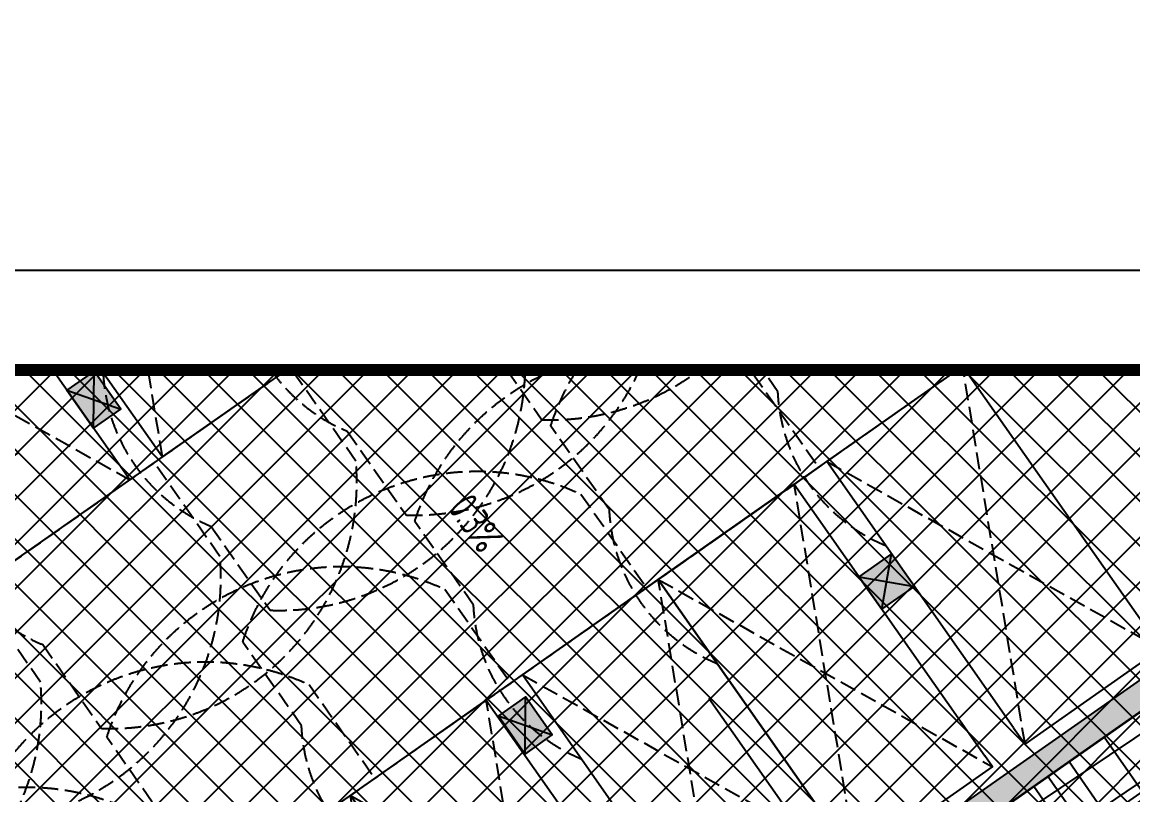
# Model space of a CAD drawing. Header units: millimetres. Extents: x 12325263 to 13848842, y -1463133 to 573208.
# Drawn here: x 12542347 to 12559070, y -1040358 to -1028718 of the extents above; entities that cross this region are included whole.
import ezdxf
from ezdxf.enums import TextEntityAlignment as Align
from ezdxf.xclip import XClip

# ---------------------------------------------------------------- set-up
doc = ezdxf.new("R2010")
doc.units = ezdxf.units.MM
doc.header["$LTSCALE"] = 1000
doc.header["$XCLIPFRAME"] = 0
doc.linetypes.add('-2F平面$0$DASH', pattern=[0.35, 0.25, -0.1])
doc.linetypes.add('DASH', pattern=[0.35, 0.25, -0.1])
doc.layers.add('-2F平面$0$A-轨迹线', color=8, linetype='Continuous', plot=False)
doc.layers.add('地下室柱网$0$9', color=8, linetype='Continuous', plot=False)
for name, color, linetype in [('-2F平面$0$DIM-OTHER', 3, 'Continuous'), ('-2F平面$0$PARTS-CAR-机械车位', 9, 'Continuous'), ('-2F平面$0$ROOF-WATER', 3, 'Continuous'), ('-2F平面$0$WALL-SHATCH', 8, 'Continuous'), ('-3F平面$0$PARTS-CAR商业', 160, 'Continuous'), ('08#9#1$0$围墙', 34, 'Continuous'), ('A-WALL-PATT', 8, 'Continuous'), ('DIM-PUB-4', 3, 'Continuous'), ('JZ-降板', 1, 'Continuous'), ('PUB_HATCH', 8, 'Continuous'), ('ROAD-LINE', 20, 'Continuous'), ('TITLIN1', 7, 'Continuous'), ('WALL', 5, 'Continuous'), ('人防墙', 6, 'Continuous'), ('地下室柱网$0$0q-柱0', 8, 'Continuous'), ('地下室柱网$0$0q-柱填充', 8, 'Continuous')]:
    doc.layers.add(name, color=color, linetype=linetype)
doc.styles.add('-2F平面$0$hztxt', font='gbenor.shx', dxfattribs={"width": 0.7, "bigfont": 'gbcbig.shx'})
doc.styles.add('ACHT', font='simhei.ttf')
doc.styles.add('TITXC', font='simhei.ttf')
doc.styles.add('TITXV', font='', dxfattribs={"width": 0.7})
doc.styles.add('YQ_DIM', font='SUPEROS.SHX', dxfattribs={"width": 0.8, "bigfont": 'HZDX.SHX'})
doc.styles.get('TITXV').set_extended_font_data('SimSun')
doc.dimstyles.new('yq150', dxfattribs={"dimscale": 150, "dimtxt": 3, "dimasz": 1, "dimexe": 1.5, "dimexo": 2, "dimgap": 0.5, "dimtad": 1, "dimdec": 0, "dimdsep": 46, "dimtxsty": 'YQ_DIM', "dimblk": 'adgshgYQTICK', "dimcen": 0, "dimclrd": 256, "dimclre": 256, "dimclrt": 7, "dimadec": 1, "dimazin": 2, "dimtfac": 1, "dimtdec": 0, "dimtix": 1, "dimtmove": 2, "dimatfit": 2, "dimfxl": 1, "dimtolj": 1, "dimtzin": 0, "dimarcsym": 0})

# ---------------------------------------------------------------- blocks, each defined once
blk = doc.blocks.new('横向图框_A0')
at = {"layer": 'TITLIN1'}
blk.add_lwpolyline([(0, 2.273736754432321e-13), (1189, 0), (1189, 841), (4.547473508864641e-13, 841.0000000000002)], close=True, dxfattribs=at)
at = {"layer": 'TITLIN1', "const_width": 1.2}
blk.add_lwpolyline([(25, 10.00000000000023), (1179, 10), (1179, 831), (25.00000000000045, 831.0000000000002)], close=True, dxfattribs=at)
blk.add_lwpolyline([(25, 10.00000000000023), (1179, 10), (1179, 831), (25.00000000000045, 831.0000000000002)], close=True, dxfattribs=at)
at = {"style": 'TITXV', "width": 0.8}
for tag, p in [('智能化', (9.375000000000455, 781.0000000000002)), ('暖通', (3.125000000000455, 781.0000000000002)), ('给排水', (15.62500000000045, 705.0000000000002)), ('建筑', (3.125000000000455, 705.0000000000002)), ('结构', (9.375000000000455, 705.0000000000002)), ('电气', (21.87500000000045, 705.0000000000002))]:
    blk.add_attdef(tag, text='', height=2.5, rotation=90, dxfattribs=at).set_placement(p, align=Align.MIDDLE_CENTER)
for tag, height, style, p in [('总工程师', 3, 'ACHT', (1143.108554763832, 210.3041968698305)), ('审定', 3, 'ACHT', (1143.108554763832, 202.3041968682753)), ('审核', 3, 'ACHT', (1143.108554763832, 194.3041968667198)), ('设计总负责人1', 3, 'ACHT', (1143.108554763832, 186.3041968651646)), ('设计总负责人2', 3, 'ACHT', (1143.108554763832, 178.3041968636001)), ('设计总负责人3', 3, 'ACHT', (1143.108554763832, 170.3041968620446)), ('专业负责人1', 3, 'ACHT', (1143.108554763832, 162.3041968558141)), ('专业负责人2', 3, 'ACHT', (1143.108554763832, 154.304196852685)), ('专业负责人3', 3, 'ACHT', (1143.108554763832, 146.3041968495743)), ('校核1', 3, 'ACHT', (1143.108554763832, 138.3041968604894)), ('校核2', 3, 'ACHT', (1143.108554763832, 130.3041968589341)), ('设计1', 3, 'ACHT', (1143.108554763832, 122.3041968573787)), ('设计2', 3, 'ACHT', (1143.108554763832, 114.3041968558048)), ('工程编号', 3, 'TITXC', (1142.308415538108, 74.79332358701504)), ('专业', 3, 'TITXC', (1170.432957775367, 74.79332358701504)), ('设计阶段', 3, 'TITXC', (1155.544107377413, 67.77587566972215)), ('图号', 5, 'TITXC', (1140.343351562507, 32.74615367968363)), ('出图日期', 3, 'ACHT', (1144.346033357375, 24.29332357717794))]:
    blk.add_attdef(tag, text='', height=height, dxfattribs=dict(style=style)).set_placement(p, align=Align.MIDDLE_CENTER)
at = {"style": 'TITXC', "flags": 1}
for tag, height, p in [('建设单位', 3, (1149.822381598118, 102.2933235923701)), ('工程名称', 3, (1149.822381598118, 86.29332358925603)), ('图纸名称', 5, (1149.822381604463, 51.04332358238753))]:
    blk.add_attdef(tag, text='', height=height, dxfattribs=at).set_placement(p, align=Align.MIDDLE_CENTER)
at = {"style": 'ACHT', "width": 0.8}
for tag, p in [('版本号', (1172.76297090092, 32.79332357883686)), ('序号', (1172.762970907206, 24.29332357717794))]:
    blk.add_attdef(tag, text='', height=3, dxfattribs=at).set_placement(p, align=Align.MIDDLE_CENTER)
blk = doc.blocks.new('*U20')
blk.add_blockref('横向图框_A0', (0, 0))
blk = doc.blocks.new('A$C15443CC7')
at = {"xscale": 150, "yscale": 150, "zscale": 150}
blk.add_blockref('*U20', (2.235174179077148e-08, -1.769512891769409e-08), dxfattribs=at)
blk = doc.blocks.new('asdgafgf20230228-rf2')
at = {"layer": 'PUB_HATCH'}
blk.add_hatch(color=256, dxfattribs=at).paths.add_polyline_path([(-7683.509828091276, 83365.8009478415), (-7975.595553809568, 83478.52833959513), (-24473.22306359903, 71909.05570535014), (-23834.18720723913, 71868.64316059068), (-7645.017180182625, 83221.80042444746)])
at = {"layer": '人防墙'}
for p, q in [((-7975.595553809568, 83478.52833959513), (-24473.22306359903, 71909.05570535014)), ((-7645.017180182625, 83221.80042444746), (-23834.18720723913, 71868.64316059068))]:
    blk.add_line(p, q, dxfattribs=at)
blk = doc.blocks.new('adgshg13--2F平面$0$A$C7F010FC0')
at = {"layer": '-2F平面$0$WALL-SHATCH'}
h = blk.add_hatch(color=256, dxfattribs=at)
h.dxf.hatch_style = 1
h.paths.add_polyline_path([(-60384.17120504379, -16880.89509773254), (-763.1647881269455, 197.4793643951416), (12587.61850607395, -13153.30393266678), (12587.61850607395, -157996.0197629929), (-162964.8506313562, -188820.4315237999), (-171262.3814957142, -180522.900662899), (-171262.3814957142, -31310.89849328995), (-150707.1909123659, -10755.70791006088), (-131860.0775495768, -7980.895098209381), (-99162.38149428368, -7980.895098209381), (-99162.38149428368, -4980.895097732544), (-76620.42811572552, -4980.895097732544), (-70107.65229141712, -16880.89509773254)], flags=16)
h.paths.add_polyline_path([(-60091.22944009304, -16380.89510011673), (-646.8769880533218, 646.876989364624), (12987.61850607395, -12987.61850786209), (12987.61850607395, -158331.9049158096), (-163100.5840539932, -189250.3835258484), (-171662.3814958334, -180688.5860877037), (-171662.3814958334, -31145.21306848526), (-150777.8961598873, -10260.7277340889), (-131896.6870943308, -7480.895098209381), (-99562.38149428368, -7480.895098209381), (-99562.38149428368, -4580.895097732544), (-76365.55243730545, -4580.895097732544), (-69907.50581622124, -16380.89510774612)])
blk = doc.blocks.new('adgshg13--2F平面$0$P-排水沟')
at = {"layer": '-2F平面$0$DIM-OTHER'}
blk.add_lwpolyline([(126041.7230483294, 79642.97525548935, 0, 150, 0), (126465.9840413332, 79218.70811128616, 0, 0, 0), (127531.2370353937, 78152.17801904678, 0, 0, 0)], format="xyseb", dxfattribs=at)
at = {"layer": '-2F平面$0$ROOF-WATER'}
for p, q in [((108470.1813439131, 73326.97456789017), (120598.7295743227, 85455.5228266716)), ((120898.7295744419, 85331.25875711441), (108717.668721199, 73150.19787549973)), ((96908.98425483704, 61058.67066812515), (121098.7295744419, 85248.41604423523)), ((97121.11628949642, 60846.53863382339), (121398.7295745611, 85124.15197658539))]:
    blk.add_line(p, q, dxfattribs=at)
at = {"layer": '-2F平面$0$DIM-OTHER', "style": '-2F平面$0$hztxt', "width": 0.8}
blk.add_text('0.3%%%', height=450, rotation=314.9995846480731, dxfattribs=at).set_placement((126720.7779294252, 79138.36065196991))
blk = doc.blocks.new('adgshgbj--2F平面$0$报建车道-2')
at = {"layer": 'ROAD-LINE'}
for p, q in [((33450.75259435177, -117564.3587470055), (103549.9999928474, -47465.11119222641)), ((50244.69105446339, -108972.8589205742), (108549.9999927282, -50667.54985237122))]:
    blk.add_line(p, q, dxfattribs=at)
blk = doc.blocks.new('adgshgYQTICK')
blk.add_line((-1, 1.110223024625157e-16), (1, 1.110223024625157e-16))
at = {"const_width": 0.4}
blk.add_lwpolyline([(0.5303300858899105, 0.5303300858899106), (-0.5303300858899106, -0.5303300858899105)], dxfattribs=at)
blk = doc.blocks.new('*D1085')
at = {"layer": 'Defpoints', "color": 0, "transparency": 16777216}
for p in [(481664.5311275722, 149342.8758010815), (484563.6690508128, 146443.7378787992), (483793.2335733815, 145673.3024011133)]:
    blk.add_point(p, dxfattribs=at)
at = {"layer": 'DIM-PUB-4', "lineweight": -2, "transparency": 16777216}
for p, q in [((481452.3990932512, 149130.7437666905), (480734.9966244001, 148413.3412976023)), ((481000.1616673364, 148466.3743062351), (483687.167556186, 145779.3684182737)), ((484351.5370164919, 146231.6058444082), (483634.1345476408, 145514.20337532))]:
    blk.add_line(p, q, dxfattribs=at)
at = {"layer": 'DIM-PUB-4', "lineweight": -2, "transparency": 16777216, "xscale": 150, "yscale": 150, "zscale": 150}
for p, rotation in [((480894.0956501409, 148572.4403233956), 135.0000000094697), ((483793.2335733815, 145673.3024011133), 315.0000000094698)]:
    blk.add_blockref('adgshgYQTICK', p, dxfattribs=dict(at, rotation=rotation))
at = {"layer": 'DIM-PUB-4', "color": 7, "transparency": 16777216, "insert": (482555.7966460604, 147335.0033966471), "char_height": 450, "attachment_point": 5, "rotation": 315.0000000094697, "style": 'YQ_DIM'}
blk.add_mtext('\\A1;4100', dxfattribs=at)
blk = doc.blocks.new('adgshg2qbj-bj-13--2F平面$0$CAR-机械车位')
at = {"layer": '-2F平面$0$A-轨迹线', "color": 251, "linetype": '-2F平面$0$DASH'}
blk.add_lwpolyline([(2499.999999523163, 3642.523668289185, 0.2902472329864041), (2499.999999523163, 6480.476332187653), (2499.999999523163, 8022.202206134796, 0.4504144067848935), (-2948.500000476837, 6924.315240859985), (-2948.500000476837, 5200), (-4.76837158203125e-07, 5200.000000476837)], format="xyb", dxfattribs=at)
at = {"linetype": '-2F平面$0$DASH'}
for p, q in [((2500, 5200), (4.76837158203125e-07, 4.76837158203125e-07)), ((2500, 0), (-4.76837158203125e-07, 5200.000000476837))]:
    blk.add_line(p, q, dxfattribs=at)
for p, q in [((2500, 5200), (-4.76837158203125e-07, 5200.000000476837)), ((-4.76837158203125e-07, 5200.000000476837), (4.76837158203125e-07, 199.9999990463257)), ((2499.999999523163, 299.9999995231628), (2500, 5200))]:
    blk.add_line(p, q)
blk.add_lwpolyline([(2499.999999523163, 299.9999995231628), (2500, 0), (4.76837158203125e-07, 4.76837158203125e-07), (4.76837158203125e-07, 199.9999990463257)])
blk = doc.blocks.new('adgshg2qbj-syc-bj-13-CAR-14')
blk.add_lwpolyline([(-1.430511474609375e-06, -200), (2399.999998569489, -199.9999995231628), (2399.999999046326, -5499.999999761581), (4.76837158203125e-07, -5500.000000476837)], close=True)
blk.add_lwpolyline([(2399.999999046326, -5499.999999761581), (-4.76837158203125e-07, -2850), (2399.999998569489, -199.9999995231628)])
at = {"extrusion": (-0.0004477907749365557, -3.397076456940207e-15, 0.999999899741706), "elevation": -1.074697859522734}
blk.add_lwpolyline([(250.0089585465865, -1300.001920223237), (2150.003242467392, -1299.998074054718), (2150.003041242132, -1199.998075008393), (250.0087563676516, -1200.001920223237)], close=True, dxfattribs=at)
blk = doc.blocks.new('*U494')
at = {"layer": '地下室柱网$0$0q-柱0'}
blk.add_lwpolyline([(-250.0000002384186, -350.0000004768372), (249.9999998807907, -350), (250, 349.9999995231628), (-250, 349.9999990463257)], close=True, dxfattribs=at)
at = {"layer": '地下室柱网$0$0q-柱填充'}
blk.add_solid([(-250, 349.9999990463257), (250, 349.9999995231628), (-250.0000002384186, -350.0000004768372), (249.9999998807907, -350)], dxfattribs=at)
at = {"layer": '地下室柱网$0$9'}
for p, q in [((-250.0000002384186, 349.9999990463257), (249.9999997615814, -350)), ((-250, -350), (250, 350))]:
    blk.add_line(p, q, dxfattribs=at)
blk = doc.blocks.new('*U492')
at = {"layer": '地下室柱网$0$0q-柱0'}
blk.add_lwpolyline([(-300.0000002384186, -300.0000004768372), (299.9999998807907, -300), (300, 299.9999995231628), (-300, 299.9999990463257)], close=True, dxfattribs=at)
at = {"layer": '地下室柱网$0$0q-柱填充'}
blk.add_solid([(-300, 299.9999990463257), (300, 299.9999995231628), (-300.0000002384186, -300.0000004768372), (299.9999998807907, -300)], dxfattribs=at)
at = {"layer": '地下室柱网$0$9'}
for p, q in [((-300.0000002384186, 299.9999990463257), (299.9999997615814, -300)), ((-300, -300), (300, 300))]:
    blk.add_line(p, q, dxfattribs=at)
blk = doc.blocks.new('A$C2A3E77E8')
at = {"layer": 'JZ-降板'}
h = blk.add_hatch(dxfattribs=at)
h.set_pattern_fill('ANSI37', color=250, scale=200.0000000000004, angle=-2.385416011097638e-14)
h.set_pattern_definition([(45, (-711597771.7635726, -2542144370.748991), (-449.0128060534587, 449.0128060534586), []), (135, (-711597771.7635726, -2542144370.748991), (-449.0128060534586, -449.0128060534587), [])])
h.paths.add_polyline_path([(507346.1090508588, 125011.6274671485), (494360.5112253148, 137997.2252650212), (505796.7316987477, 149433.4456205303), (506302.8855625391, 149460.0854115419), (509810.7944653947, 145952.1765088995), (517755.3397717196, 138007.6387205089), (517304.8273955584, 137928.5400452614), (517289.593807444, 138015.3040771422), (509775.4871201236, 130502.6168804124), (510638.0868291575, 125589.6162085491)])
at = {"layer": '08#9#1$0$围墙'}
blk.add_line((495245.6243923903, 144397.0078930843), (501468.1640686989, 138174.4682202337), dxfattribs=at)
at = {"layer": 'JZ-降板'}
blk.add_lwpolyline([(507346.1090508588, 125011.6274671485), (494360.5112253148, 137997.2252650212), (505796.7316987477, 149433.4456205303), (506302.8855625391, 149460.0854115419), (509810.7944653947, 145952.1765088995), (517755.3397717196, 138007.6387205089), (517755.3397717196, 138007.6387205089), (517304.8273955584, 137928.5400452614), (517289.593807444, 138015.3040771422), (509775.4871201236, 130502.6168804124), (509775.4871201236, 130502.6168804124), (510638.0868291575, 125589.6162085491)], close=True, dxfattribs=at)
at = {"layer": 'WALL'}
for p, q in [((460914.3604782559, 128592.7051038691), (485045.5271547921, 152723.871836181)), ((461055.7818350792, 128451.2837476716), (485245.5271545649, 152641.0291233028))]:
    blk.add_line(p, q, dxfattribs=at)
at = {"layer": '-2F平面$0$PARTS-CAR-机械车位', "rotation": 225.000000015619}
for p in [(488137.9715207815, 155533.4734926191), (486370.2045737263, 153765.7065339058), (484602.4376267195, 151997.9395852091), (482410.406586647, 149805.908566952), (480642.6396336574, 148038.1416134778), (478309.1872641798, 145704.6892309145)]:
    blk.add_blockref('adgshg2qbj-bj-13--2F平面$0$CAR-机械车位', p, dxfattribs=at)
at = {"layer": '-2F平面$0$PARTS-CAR-机械车位', "xscale": -1, "rotation": 44.99999997633154}
for p in [(501820.4877394438, 146305.7299942973), (499629.8709287643, 144115.1131782529), (497862.1039748192, 142347.3462257388), (495625.1716726758, 140110.4139242137), (493857.4047186133, 138342.6469721757), (492089.6377646942, 136574.880019662), (489764.3171209097, 134249.5593738558)]:
    blk.add_blockref('adgshg2qbj-bj-13--2F平面$0$CAR-机械车位', p, dxfattribs=at)
at = {"layer": '-3F平面$0$PARTS-CAR商业', "rotation": 45}
blk.add_blockref('adgshg2qbj-syc-bj-13-CAR-14', (500335.3988817688, 144255.2849478687), dxfattribs=at)
at = {"linetype": 'DASH', "ltscale": 3}
blk.add_blockref('adgshg13--2F平面$0$P-排水沟', (364146.7975802403, 67392.61307906546), dxfattribs=at)
blk.add_blockref('adgshgbj--2F平面$0$报建车道-2', (389845.527166605, 200902.2298016546))
at = {"rotation": 45}
for name, p in [('*U494', (485344.8998603951, 147224.9686896519)), ('*U492', (497577.8471747693, 146588.5725873916)), ('*U494', (492592.7443672195, 143512.6580895127))]:
    blk.add_blockref(name, p, dxfattribs=at)
at = {"layer": 'WALL', "color": 1}
blk.add_blockref('adgshg13--2F平面$0$A$C7F010FC0', (561507.9086489398, 205483.1249103504), dxfattribs=at)
at = {"layer": 'DIM-PUB-4'}
dim = blk.add_linear_dim(base=(483793.2335733815, 145673.3024011133), p1=(481664.5311275721, 149342.8758010815), p2=(484563.6690508127, 146443.7378787992), angle=315.0000000094695, dimstyle='yq150', dxfattribs=at)
dim.commit()
dim.dimension.update_dxf_attribs({"geometry": '*D1085', "text_midpoint": (482555.7966460604, 147335.0033966471), "dimtype": 129})

msp = doc.modelspace()

# ---------------------------------------------------------------- hatches: boundary and pattern name
at = {"layer": 'A-WALL-PATT'}
h = msp.add_hatch(dxfattribs=at)
h.set_pattern_fill('ANSI37', color=252, scale=300)
h.set_pattern_definition([(45, (0, 0), (-336.7596045400932, 336.7596045400933), []), (135, (0, 0), (-336.7596045400933, -336.7596045400932), [])])
h.paths.add_polyline_path([(12564696.84673016, -1148386.760650529), (12504241.55586866, -1148386.968996782), (12504241.55586866, -1033957.969702356), (12634041.27854793, -1033957.969702356), (12627844.53130445, -1069250.279870427), (12616665.54488251, -1067287.434339341), (12616902.49451036, -1065937.936057199), (12610631.10040273, -1064836.7827446), (12604673.64264127, -1064836.7827446), (12597896.80488523, -1064836.782266856), (12597896.80488426, -1060786.778310653), (12593492.0969061, -1060786.779739949), (12590496.81316485, -1060786.7791325), (12590496.75995657, -1069586.902750316), (12575796.82544017, -1069586.902779896), (12575796.82728799, -1059986.782731453), (12574896.79212976, -1059986.784659035), (12574896.7927323, -1057336.806514318), (12570296.8081023, -1057336.78805977), (12570296.8276589, -1055286.778438327), (12568296.7954613, -1055286.759358187), (12568296.79450705, -1060086.825720973), (12564596.6223795, -1060086.830699342), (12564596.63502669, -1069486.848643745), (12564696.8625489, -1069486.849599886), (12564696.82107959, -1097986.785750772), (12567296.82108216, -1097986.785750587), (12567296.82107539, -1105536.785749925), (12565696.82107592, -1105536.785749926), (12565696.82107532, -1113036.785662542), (12564696.81070992, -1113036.785575442)])

# ---------------------------------------------------------------- linework, layer by layer
at = {"layer": 'A-WALL-PATT', "color": 252}
msp.add_lwpolyline([(12504241.55586866, -1033957.969702356), (12634041.27854793, -1033957.969702356), (12627844.53130445, -1069250.279870427), (12616665.54488251, -1067287.434339341), (12616902.49451036, -1065937.936057199), (12610631.10040273, -1064836.7827446), (12604673.64264127, -1064836.7827446), (12597896.80488523, -1064836.782266856), (12597896.80488426, -1060786.778310653), (12593492.0969061, -1060786.779739949), (12590496.81316485, -1060786.7791325), (12590496.75995657, -1069586.902750316), (12575796.82544017, -1069586.902779896), (12575796.82728799, -1059986.782731453), (12574896.79212976, -1059986.784659035), (12574896.7927323, -1057336.806514318), (12570296.8081023, -1057336.78805977), (12570296.8276589, -1055286.778438327), (12568296.7954613, -1055286.759358187), (12568296.79450705, -1060086.825720973), (12564596.6223795, -1060086.830699342), (12564596.63502669, -1069486.848643745), (12564696.8625489, -1069486.849599886), (12564696.82107959, -1097986.785750772)], dxfattribs=at)

# ---------------------------------------------------------------- block references
msp.add_blockref('A$C15443CC7', (12470491.55586846, -1158607.969702339))
ref = msp.add_blockref('A$C2A3E77E8', (12039933.30876733, -1095474.795956885), dxfattribs=dict(rotation=350.0412492537527))
XClip(ref).set_block_clipping_path([(574517.632849127, 127502.23674306343), (563167.6328490991, 127502.22288467549), (563167.6311767455, 128872.36548285093), (556800.2987149898, 128872.35771109001), (544257.8770271596, 126670.09965810878), (543557.4714692105, 130659.08047959034), (536268.9804626536, 129379.33173123898), (537790.8662453052, 120711.80386261316), (523312.3703787625, 118169.60067071859), (521652.13574292883, 127625.07135696709), (520765.66181714274, 127469.4202569119), (520307.37785156816, 130079.46789511177), (515776.70023758896, 129283.96870927291), (515422.1926091146, 131303.0932199814), (513452.29580140486, 130957.20977362967), (514282.4182554409, 126229.48786514811), (510637.99198265746, 125589.57711327495), (512263.53463128395, 116331.17830774235), (512362.3527807724, 116348.529120174), (517291.10722481646, 88278.01458144141), (519851.8954271879, 88727.62346412987), (522454.62488821335, 73904.41483621066), (519893.7906026859, 73454.76868356578), (526007.3042119928, 38637.45273981895), (480033.70290305093, 30565.02585530118), (466439.1866319198, 28317.0522398334), (446673.6220214516, 140886.98885564134), (578014.3726615645, 163948.422490485), (584117.7942495663, 129187.8787387202)])
at = {"layer": '人防墙'}
ref = msp.add_blockref('asdgafgf20230228-rf2', (12571596.84652082, -1118986.684928056), dxfattribs=at)
XClip(ref).set_block_clipping_path([(-67355.29065233096, -38121.284774299944), (65994.70934768021, 85028.71522570006)])

doc.saveas('drawing.dxf')
